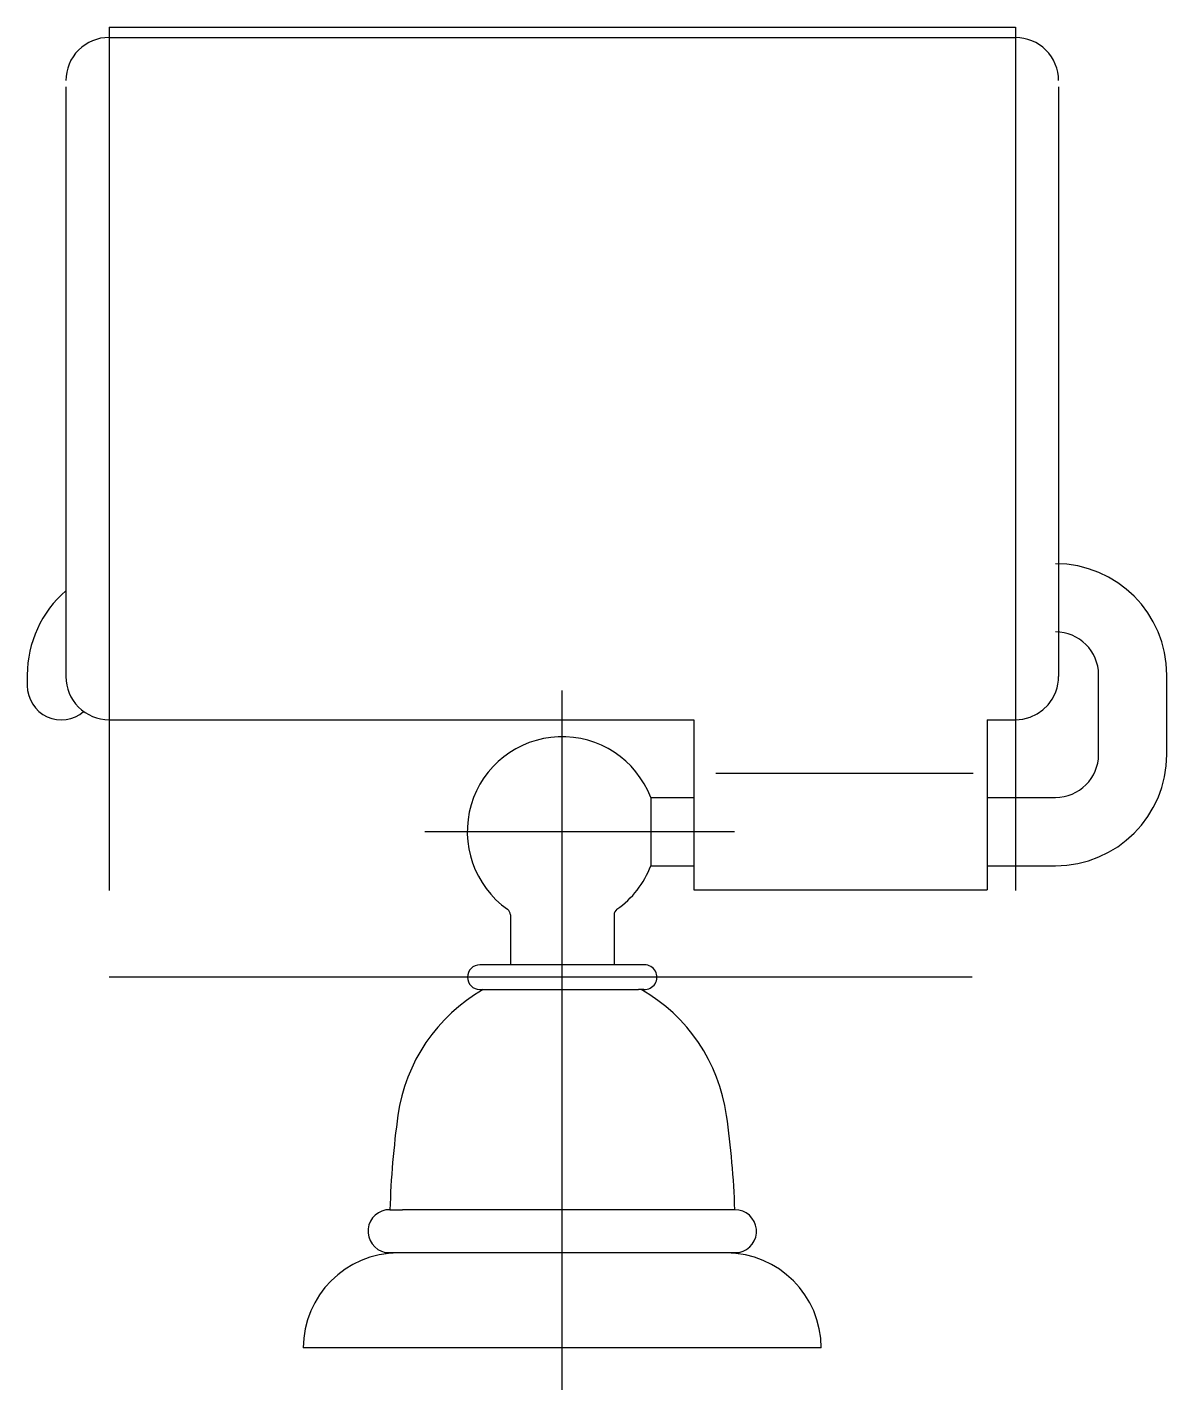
# Model space of a CAD drawing. Extents: x 135.212 to 135.344, y 0.003 to 0.161.
import ezdxf

# ---------------------------------------------------------------- set-up
doc = ezdxf.new("R2010")
doc.units = 0
doc.header["$LTSCALE"] = 0.2
doc.header["$MEASUREMENT"] = 0
for name, pattern in [('AXES', [0.54, 0.3, -0.08, 0.08, -0.08]), ('CACHE', [0.24, 0.12, -0.12]), ('CONTINU', [0])]:
    doc.linetypes.add(name, pattern=pattern)
doc.layers.get('0').update_dxf_attribs({"linetype": 'CONTINUOUS'})
doc.layers.add('DECA_EIXOS', color=5, linetype='AXES')

msp = doc.modelspace()

# ---------------------------------------------------------------- linework, layer by layer
at = {"linetype": 'CONTINU'}
for points in [[(135.22114, 0.16116), (135.32614, 0.16116)], [(135.22115, 0.15997), (135.32614, 0.15997)], [(135.21614, 0.15426), (135.21614, 0.08593)], [(135.33114, 0.15426), (135.33114, 0.08593)], [(135.21167, 0.08611), (135.21167, 0.08487)], [(135.33107, 0.08507), (135.33112, 0.08551)], [(135.33112, 0.08551), (135.33114, 0.08593)], [(135.33577, 0.07692), (135.33577, 0.08611)], [(135.34367, 0.07692), (135.34367, 0.08611)], [(135.3304, 0.08331), (135.33064, 0.08374)], [(135.33064, 0.08374), (135.33083, 0.08418)], [(135.33083, 0.08418), (135.33097, 0.08463)], [(135.33097, 0.08463), (135.33107, 0.08507)], [(135.32932, 0.08207), (135.32992, 0.08265)], [(135.32992, 0.08265), (135.3304, 0.08331)], [(135.22114, 0.08093), (135.28887, 0.08093)], [(135.28887, 0.08093), (135.28887, 0.06121)], [(135.32287, 0.08093), (135.32287, 0.06121)], [(135.32287, 0.08093), (135.32614, 0.08093)], [(135.32614, 0.08093), (135.32701, 0.081)], [(135.32701, 0.081), (135.32785, 0.08123)], [(135.32785, 0.08123), (135.32864, 0.0816)], [(135.32864, 0.0816), (135.32932, 0.08207)], [(135.29144, 0.07473), (135.32123, 0.07473)], [(135.2839, 0.07192), (135.28887, 0.07192)], [(135.2839, 0.07192), (135.28391, 0.06402)], [(135.32287, 0.07192), (135.33077, 0.07192)], [(135.28391, 0.06402), (135.28887, 0.06402)], [(135.32287, 0.06402), (135.33077, 0.06402)], [(135.28887, 0.06121), (135.32287, 0.06121)], [(135.26764, 0.05832), (135.26764, 0.05253)], [(135.27964, 0.05832), (135.27964, 0.05253)], [(135.28317, 0.05253), (135.2641, 0.05253)], [(135.26409, 0.04967), (135.26479, 0.04967)], [(135.26479, 0.04967), (135.28249, 0.04967)], [(135.2831, 0.04968), (135.28249, 0.04967)], [(135.25368, 0.02417), (135.25514, 0.02417)], [(135.29364, 0.02417), (135.25514, 0.02417)], [(135.25314, 0.01922), (135.25514, 0.01922)], [(135.25514, 0.01922), (135.29414, 0.01922)], [(135.30364, 0.00815), (135.24364, 0.00815)]]:
    msp.add_lwpolyline(points, dxfattribs=at)
at = {"linetype": 'CACHE'}
for points in [[(135.22114, 0.16116), (135.22114, 0.05116)], [(135.32614, 0.16116), (135.32614, 0.05116)], [(135.27364, 0.00331), (135.27364, 0.08433)], [(135.22114, 0.05116), (135.32614, 0.05116)]]:
    msp.add_lwpolyline(points, dxfattribs=at)
at = {"linetype": 'CONTINU'}
for points in [[(135.22115, 0.15997, 0.414606), (135.21614, 0.15497)], [(135.33114, 0.15497, 0.414371), (135.32614, 0.15997)], [(135.34367, 0.08611, 0.414213), (135.33077, 0.09901)], [(135.21614, 0.09587, 0.218053), (135.21167, 0.08611)], [(135.33577, 0.08611, 0.414213), (135.33077, 0.09111)], [(135.21614, 0.08593, 0.4145), (135.22114, 0.08093)], [(135.21167, 0.08487, 0.641859), (135.2182, 0.08188)], [(135.2839, 0.07192, 1.34834), (135.2673, 0.05897)], [(135.33077, 0.07192, 0.414211), (135.33577, 0.07692)], [(135.33077, 0.06402, 0.414213), (135.34367, 0.07692)], [(135.27998, 0.05897, 0.148535), (135.28391, 0.06402)], [(135.26764, 0.05832, 0.243826), (135.2673, 0.05897)], [(135.27998, 0.05897, 0.243826), (135.27964, 0.05832)], [(135.2641, 0.05253, 0.995919), (135.26409, 0.04967)], [(135.2831, 0.04968, 1.033068), (135.28317, 0.05253)], [(135.26448, 0.04967, 0.231732), (135.25461, 0.0351)], [(135.29267, 0.03509, 0.231998), (135.2828, 0.04967)], [(135.25461, 0.0351, 0.027466), (135.25368, 0.02417)], [(135.29364, 0.02417, 0.027463), (135.29267, 0.03509)], [(135.25368, 0.02417, 0.912278), (135.25314, 0.01922)], [(135.29414, 0.01922, 0.904075), (135.29364, 0.02417)], [(135.25464, 0.01915, 0.414213), (135.24364, 0.00815)], [(135.30364, 0.00815, 0.414213), (135.29264, 0.01915)]]:
    msp.add_lwpolyline(points, format="xyb", dxfattribs=at)
at = {"layer": 'DECA_EIXOS'}
msp.add_lwpolyline([(135.25773, 0.06797), (135.29359, 0.06797)], dxfattribs=at)

doc.saveas('drawing.dxf')
